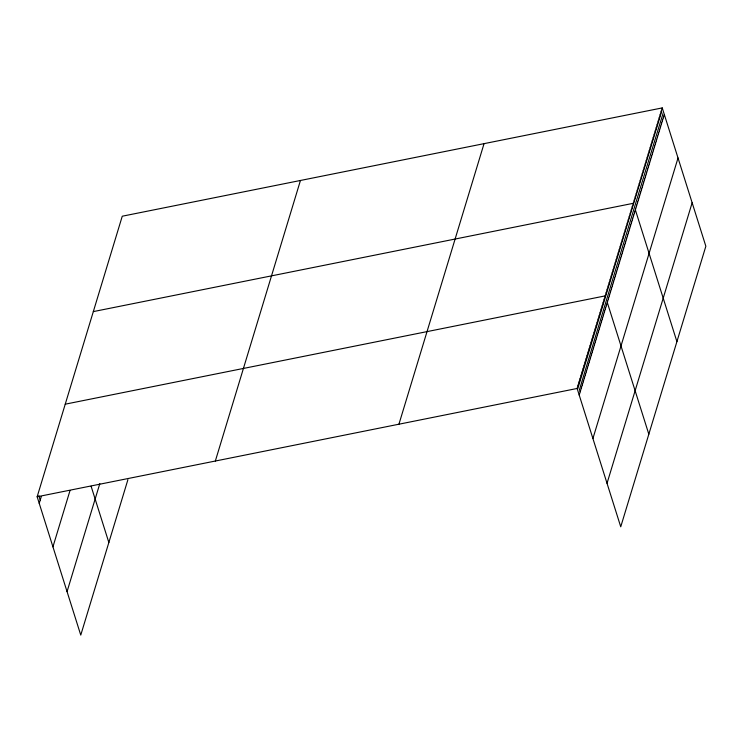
<?xml version="1.0" encoding="UTF-8"?>
<svg xmlns="http://www.w3.org/2000/svg" width="743" height="743" viewBox="0 0 743 743"><rect width="100%" height="100%" fill="white"/><g stroke="black" fill="none" stroke-linecap="round" stroke-linejoin="round"><path stroke-width="1.11" d="M127.907 479.681L80.764 635.089L37.15 496.77L122.261 216.213L662.236 107.911L705.85 246.23L620.739 526.787L577.125 388.468L662.236 107.911M39.23 503.364L41.236 496.751M52.939 546.839L69.991 490.621M67.056 591.623L99.822 483.609M215.34 461.031L300.451 180.475M398.935 424.207L484.046 143.65M579.206 395.062L664.316 114.506M592.914 438.537L678.025 157.98M607.031 483.321L692.142 202.765M93.321 311.605L633.296 203.303L676.91 341.622M65.235 404.183L605.211 295.881L648.825 434.2M37.15 496.77L577.125 388.468M661.242 111.199L663.323 117.803M660.239 114.487L662.319 121.09M659.245 117.775L661.326 124.378M658.242 121.063L660.323 127.666M657.249 124.36L659.329 130.954M656.255 127.647L658.335 134.242M655.252 130.935L657.332 137.539M654.258 134.223L656.338 140.826M653.255 137.511L655.335 144.114M652.261 140.798L654.342 147.402M651.258 144.096L653.338 150.69M650.264 147.383L652.345 153.977M649.261 150.671L651.342 157.265M648.267 153.959L650.348 160.562M647.274 157.247L649.354 163.85M646.271 160.534L648.351 167.138M645.277 163.832L647.357 170.426M644.274 167.119L646.354 173.713M643.28 170.407L645.361 177.001M642.277 173.695L644.357 180.298M641.283 176.983L643.364 183.586M640.28 180.27L642.361 186.874M639.286 183.567L641.367 190.162M638.293 186.855L640.373 193.449M637.29 190.143L639.37 196.737M636.296 193.431L638.376 200.034M635.293 196.719L637.373 203.322M634.299 200.006L636.38 206.61M632.293 206.61L634.373 213.204M631.29 209.916L633.37 216.51M630.287 213.222L632.367 219.817M629.284 216.529L631.364 223.123M628.281 219.835L630.361 226.429M627.278 223.141L629.358 229.736M626.275 226.448L628.355 233.042M625.272 229.754L627.352 236.348M624.269 233.061L626.349 239.655M623.266 236.367L625.346 242.961M622.262 239.673L624.343 246.267M621.259 242.98L623.34 249.574M620.256 246.286L622.337 252.88M619.253 249.592L621.334 256.186M618.25 252.899L620.331 259.493M617.247 256.205L619.328 262.799M616.244 259.511L618.325 266.105M615.241 262.818L617.322 269.412M614.238 266.124L616.318 272.718M613.235 269.43L615.315 276.024M612.232 272.737L614.312 279.331M611.229 276.043L613.309 282.646M610.226 279.349L612.306 285.953M609.223 282.656L611.303 289.259M608.22 285.962L610.3 292.566M607.217 289.268L609.297 295.872M606.214 292.575L608.294 299.178M604.208 299.188L606.288 305.791M603.205 302.494L605.285 309.097M602.202 305.8L604.282 312.404M601.198 309.107L603.279 315.71M600.195 312.413L602.276 319.016M599.192 315.719L601.273 322.323M598.189 319.026L600.27 325.629M597.186 322.332L599.267 328.935M596.183 325.638L598.264 332.242M595.18 328.945L597.261 335.548M594.177 332.251L596.257 338.854M593.174 335.557L595.254 342.161M592.171 338.864L594.251 345.467M591.168 342.17L593.248 348.773M590.165 345.476L592.245 352.08M589.162 348.783L591.242 355.386M588.159 352.089L590.239 358.693M587.156 355.395L589.236 361.999M586.153 358.702L588.233 365.305M585.15 362.017L587.23 368.612M584.147 365.324L586.227 371.918M583.144 368.63L585.224 375.224M582.14 371.937L584.221 378.531M581.137 375.243L583.218 381.837M580.134 378.549L582.215 385.143M579.131 381.856L581.212 388.45M578.128 385.162L580.209 391.756M91.11 486.247L108.849 542.511M38.85 495.665L40.233 500.058"/></g></svg>
